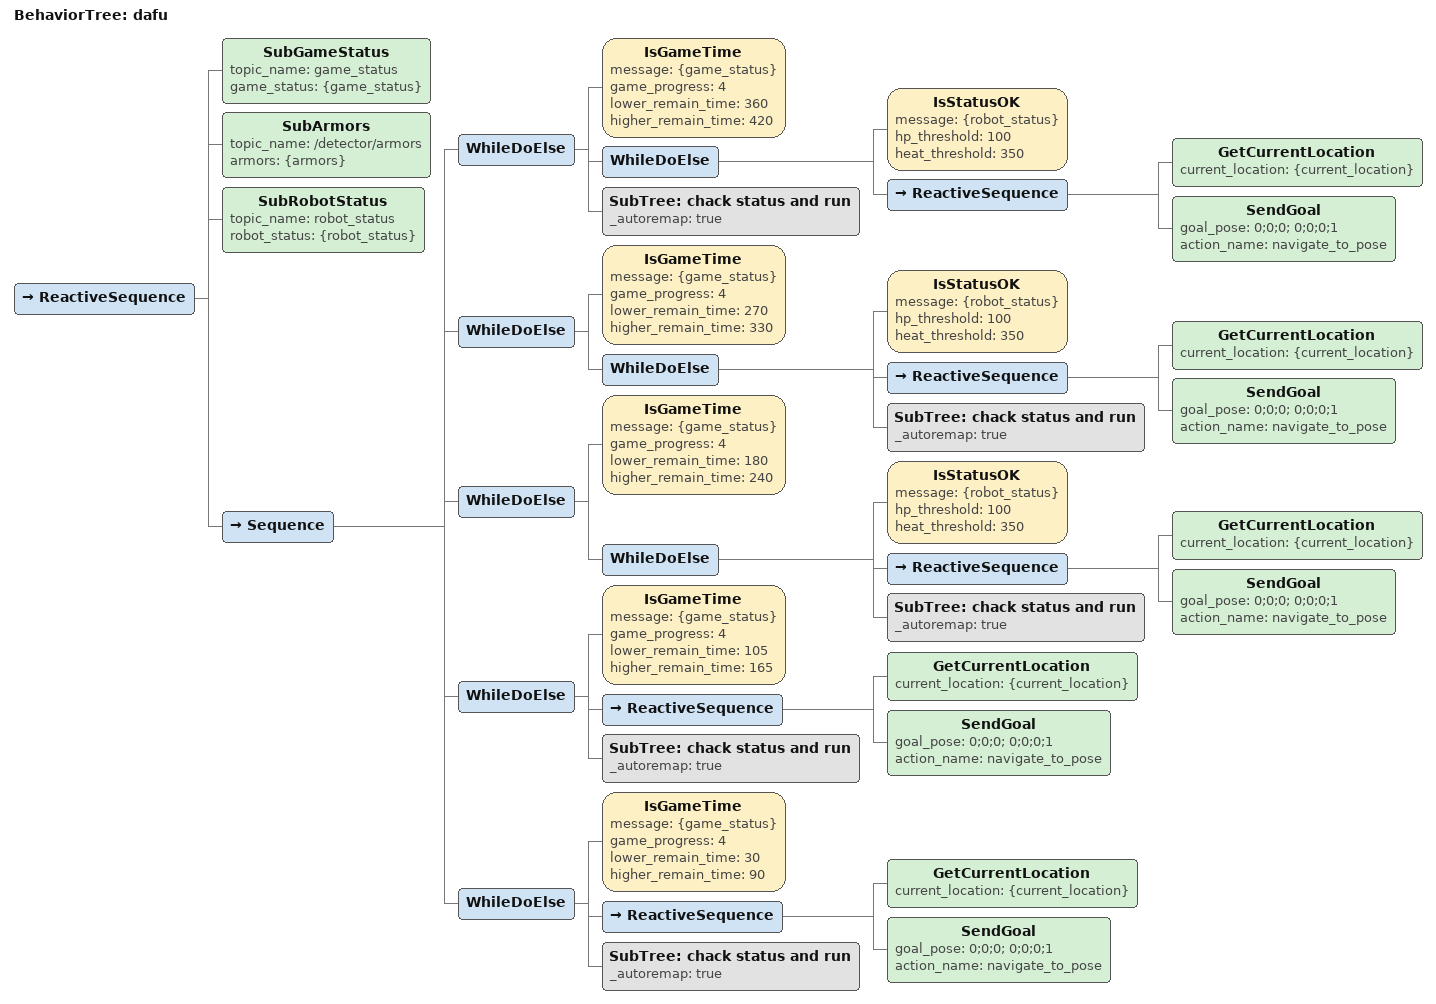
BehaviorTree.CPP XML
<?xml version="1.0" encoding="UTF-8"?>
<root BTCPP_format="4">
  <BehaviorTree ID="dafu">
    <ReactiveSequence>
      <SubGameStatus topic_name="game_status"
                     game_status="{game_status}"/>
      <SubArmors topic_name="/detector/armors"
                 armors="{armors}"/>
      <SubRobotStatus topic_name="robot_status"
                      robot_status="{robot_status}"/>
      <Sequence>
        <WhileDoElse>
          <IsGameTime message="{game_status}"
                      game_progress="4"
                      lower_remain_time="360"
                      higher_remain_time="420"/>
          <WhileDoElse>
            <IsStatusOK message="{robot_status}"
                        hp_threshold="100"
                        heat_threshold="350"/>
            <ReactiveSequence>
              <GetCurrentLocation current_location="{current_location}"/>
              <SendGoal goal_pose="0;0;0; 0;0;0;1"
                        action_name="navigate_to_pose"/>
            </ReactiveSequence>
          </WhileDoElse>
          <SubTree ID="chack status and run"
                   _autoremap="true"/>
        </WhileDoElse>
        <WhileDoElse>
          <IsGameTime message="{game_status}"
                      game_progress="4"
                      lower_remain_time="270"
                      higher_remain_time="330"/>
          <WhileDoElse>
            <IsStatusOK message="{robot_status}"
                        hp_threshold="100"
                        heat_threshold="350"/>
            <ReactiveSequence>
              <GetCurrentLocation current_location="{current_location}"/>
              <SendGoal goal_pose="0;0;0; 0;0;0;1"
                        action_name="navigate_to_pose"/>
            </ReactiveSequence>
            <SubTree ID="chack status and run"
                     _autoremap="true"/>
          </WhileDoElse>
        </WhileDoElse>
        <WhileDoElse>
          <IsGameTime message="{game_status}"
                      game_progress="4"
                      lower_remain_time="180"
                      higher_remain_time="240"/>
          <WhileDoElse>
            <IsStatusOK message="{robot_status}"
                        hp_threshold="100"
                        heat_threshold="350"/>
            <ReactiveSequence>
              <GetCurrentLocation current_location="{current_location}"/>
              <SendGoal goal_pose="0;0;0; 0;0;0;1"
                        action_name="navigate_to_pose"/>
            </ReactiveSequence>
            <SubTree ID="chack status and run"
                     _autoremap="true"/>
          </WhileDoElse>
        </WhileDoElse>
        <WhileDoElse>
          <IsGameTime message="{game_status}"
                      game_progress="4"
                      lower_remain_time="105"
                      higher_remain_time="165"/>
          <ReactiveSequence>
            <GetCurrentLocation current_location="{current_location}"/>
            <SendGoal goal_pose="0;0;0; 0;0;0;1"
                      action_name="navigate_to_pose"/>
          </ReactiveSequence>
          <SubTree ID="chack status and run"
                   _autoremap="true"/>
        </WhileDoElse>
        <WhileDoElse>
          <IsGameTime message="{game_status}"
                      game_progress="4"
                      lower_remain_time="30"
                      higher_remain_time="90"/>
          <ReactiveSequence>
            <GetCurrentLocation current_location="{current_location}"/>
            <SendGoal goal_pose="0;0;0; 0;0;0;1"
                      action_name="navigate_to_pose"/>
          </ReactiveSequence>
          <SubTree ID="chack status and run"
                   _autoremap="true"/>
        </WhileDoElse>
      </Sequence>
    </ReactiveSequence>
  </BehaviorTree>

</root>
